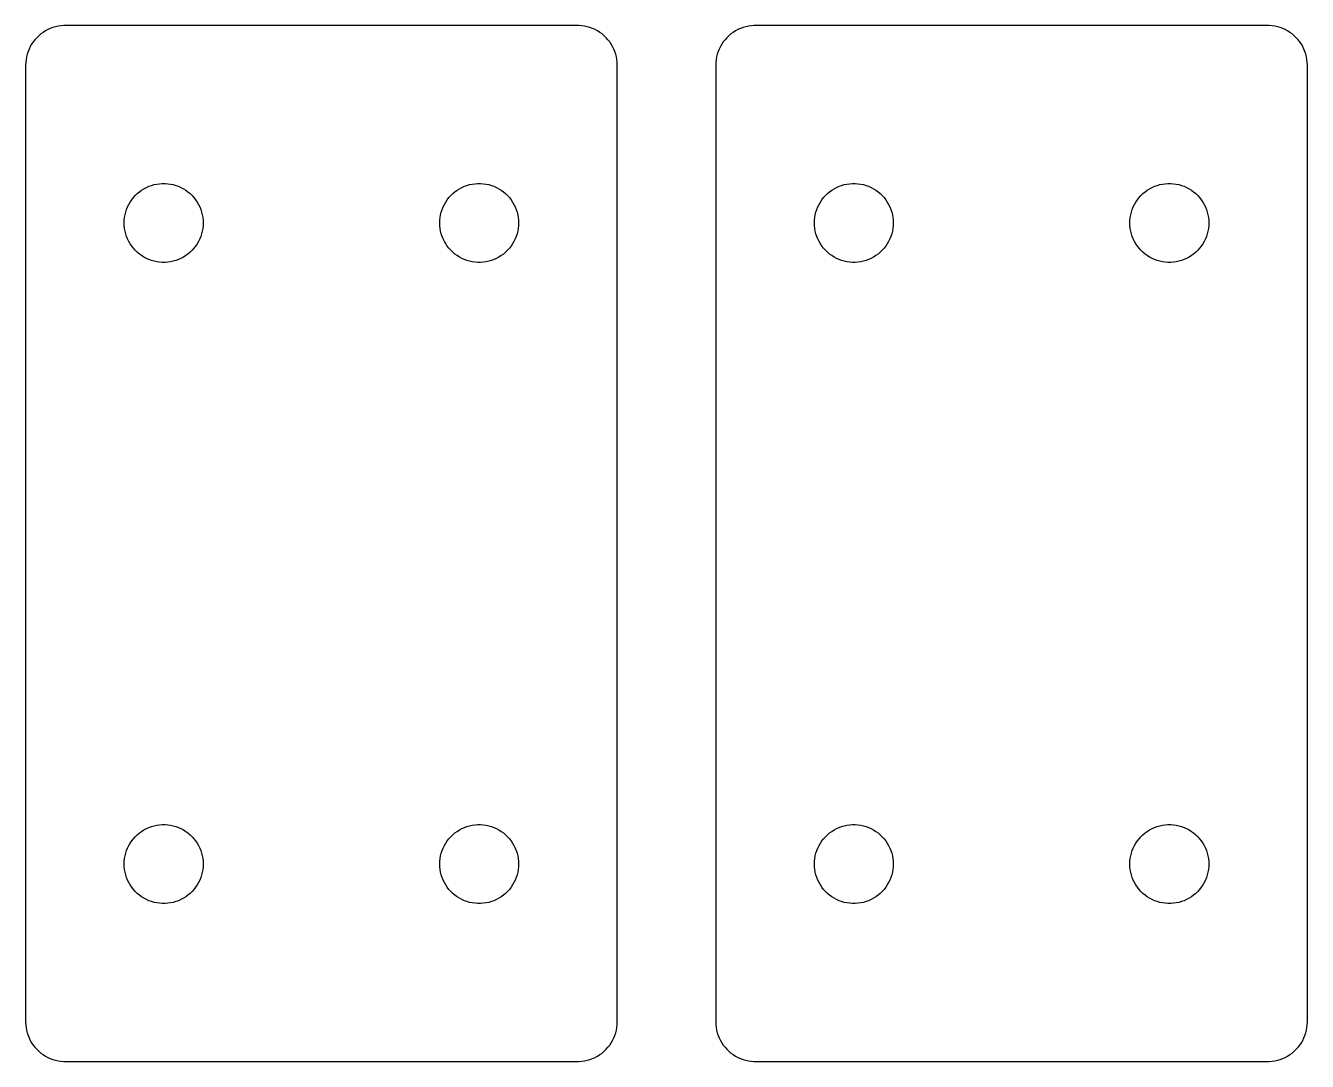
# Model space of a CAD drawing. Header units: metres. Extents: x 5 to 310, y 5 to 324.
# Drawn here: x 5 to 70, y 5 to 57.5 of the extents above; entities that cross this region are included whole.
import ezdxf

# ---------------------------------------------------------------- set-up
doc = ezdxf.new("R2010")
doc.units = ezdxf.units.M

msp = doc.modelspace()

# ---------------------------------------------------------------- linework, layer by layer
for p, q in [((6, 57.232), (5.8816, 57.1581)), ((6.1232, 57.2976), (6, 57.232)), ((6.2508, 57.3544), (6.1232, 57.2976)), ((6.382, 57.4021), (6.2508, 57.3544)), ((6.5161, 57.4406), (6.382, 57.4021)), ((6.6527, 57.4696), (6.5161, 57.4406)), ((6.7909, 57.489), (6.6527, 57.4696)), ((6.9302, 57.4988), (6.7909, 57.489)), ((33.0698, 57.4988), (6.9302, 57.4988)), ((33.209, 57.489), (33.0698, 57.4988)), ((33.3473, 57.4696), (33.209, 57.489)), ((33.4838, 57.4406), (33.3473, 57.4696)), ((33.618, 57.4021), (33.4838, 57.4406)), ((33.7492, 57.3544), (33.618, 57.4021)), ((33.8767, 57.2976), (33.7492, 57.3544)), ((34, 57.232), (33.8767, 57.2976)), ((34.1184, 57.1581), (34, 57.232)), ((41, 57.232), (40.8816, 57.1581)), ((41.1232, 57.2976), (41, 57.232)), ((41.2508, 57.3544), (41.1232, 57.2976)), ((41.382, 57.4021), (41.2508, 57.3544)), ((41.5161, 57.4406), (41.382, 57.4021)), ((41.6527, 57.4696), (41.5161, 57.4406)), ((41.7909, 57.489), (41.6527, 57.4696)), ((41.9302, 57.4988), (41.7909, 57.489)), ((68.0698, 57.4988), (41.9302, 57.4988)), ((68.209, 57.489), (68.0698, 57.4988)), ((68.3473, 57.4696), (68.209, 57.489)), ((68.4838, 57.4406), (68.3473, 57.4696)), ((68.618, 57.4021), (68.4838, 57.4406)), ((68.7492, 57.3544), (68.618, 57.4021)), ((68.8767, 57.2976), (68.7492, 57.3544)), ((69, 57.232), (68.8767, 57.2976)), ((69.1184, 57.1581), (69, 57.232)), ((5.3039, 56.5598), (5.2341, 56.4389)), ((5.382, 56.6756), (5.3039, 56.5598)), ((5.4679, 56.7856), (5.382, 56.6756)), ((5.5613, 56.8893), (5.4679, 56.7856)), ((5.6617, 56.9863), (5.5613, 56.8893)), ((5.7687, 57.076), (5.6617, 56.9863)), ((5.8816, 57.1581), (5.7687, 57.076)), ((34.2313, 57.076), (34.1184, 57.1581)), ((34.3383, 56.9863), (34.2313, 57.076)), ((34.4387, 56.8893), (34.3383, 56.9863)), ((34.5321, 56.7856), (34.4387, 56.8893)), ((34.618, 56.6756), (34.5321, 56.7856)), ((34.6961, 56.5598), (34.618, 56.6756)), ((34.7659, 56.4389), (34.6961, 56.5598)), ((40.3039, 56.5598), (40.2341, 56.4389)), ((40.382, 56.6756), (40.3039, 56.5598)), ((40.4679, 56.7856), (40.382, 56.6756)), ((40.5613, 56.8893), (40.4679, 56.7856)), ((40.6617, 56.9863), (40.5613, 56.8893)), ((40.7687, 57.076), (40.6617, 56.9863)), ((40.8816, 57.1581), (40.7687, 57.076)), ((69.2313, 57.076), (69.1184, 57.1581)), ((69.3383, 56.9863), (69.2313, 57.076)), ((69.4387, 56.8893), (69.3383, 56.9863)), ((69.5321, 56.7856), (69.4387, 56.8893)), ((69.618, 56.6756), (69.5321, 56.7856)), ((69.6961, 56.5598), (69.618, 56.6756)), ((69.7659, 56.4389), (69.6961, 56.5598)), ((5.0437, 55.9158), (5.0194, 55.7783)), ((5.0775, 56.0513), (5.0437, 55.9158)), ((5.1206, 56.184), (5.0775, 56.0513)), ((5.1729, 56.3135), (5.1206, 56.184)), ((5.2341, 56.4389), (5.1729, 56.3135)), ((34.8271, 56.3135), (34.7659, 56.4389)), ((34.8794, 56.184), (34.8271, 56.3135)), ((34.9225, 56.0513), (34.8794, 56.184)), ((34.9563, 55.9158), (34.9225, 56.0513)), ((34.9805, 55.7783), (34.9563, 55.9158)), ((40.0437, 55.9158), (40.0195, 55.7783)), ((40.0775, 56.0513), (40.0437, 55.9158)), ((40.1206, 56.184), (40.0775, 56.0513)), ((40.1729, 56.3135), (40.1206, 56.184)), ((40.2341, 56.4389), (40.1729, 56.3135)), ((69.8271, 56.3135), (69.7659, 56.4389)), ((69.8794, 56.184), (69.8271, 56.3135)), ((69.9225, 56.0513), (69.8794, 56.184)), ((69.9563, 55.9158), (69.9225, 56.0513)), ((69.9805, 55.7783), (69.9563, 55.9158)), ((5.0049, 55.6395), (5, 55.5)), ((5, 55.5), (5, 7)), ((5.0194, 55.7783), (5.0049, 55.6395)), ((34.9951, 55.6395), (34.9805, 55.7783)), ((35, 55.5), (34.9951, 55.6395)), ((35, 7), (35, 55.5)), ((40.0049, 55.6395), (40, 55.5)), ((40, 55.5), (40, 7)), ((40.0195, 55.7783), (40.0049, 55.6395)), ((69.9951, 55.6395), (69.9805, 55.7783)), ((70, 55.5), (69.9951, 55.6395)), ((70, 7), (70, 55.5)), ((11.2508, 49.3544), (11.382, 49.4021)), ((11.382, 49.4021), (11.5161, 49.4406)), ((11.5161, 49.4406), (11.6527, 49.4696)), ((11.6527, 49.4696), (11.7909, 49.489)), ((11.7909, 49.489), (11.9302, 49.4988)), ((11.9302, 49.4988), (12.0698, 49.4988)), ((12.0698, 49.4988), (12.209, 49.489)), ((12.209, 49.489), (12.3473, 49.4696)), ((12.3473, 49.4696), (12.4838, 49.4406)), ((12.4838, 49.4406), (12.618, 49.4021)), ((12.618, 49.4021), (12.7492, 49.3544)), ((27.2508, 49.3544), (27.382, 49.4021)), ((27.382, 49.4021), (27.5161, 49.4406)), ((27.5161, 49.4406), (27.6527, 49.4696)), ((27.6527, 49.4696), (27.7909, 49.489)), ((27.7909, 49.489), (27.9302, 49.4988)), ((27.9302, 49.4988), (28.0698, 49.4988)), ((28.0698, 49.4988), (28.209, 49.489)), ((28.209, 49.489), (28.3473, 49.4696)), ((28.3473, 49.4696), (28.4838, 49.4406)), ((28.4838, 49.4406), (28.618, 49.4021)), ((28.618, 49.4021), (28.7492, 49.3544)), ((46.2508, 49.3544), (46.382, 49.4021)), ((46.382, 49.4021), (46.5161, 49.4406)), ((46.5161, 49.4406), (46.6527, 49.4696)), ((46.6527, 49.4696), (46.7909, 49.489)), ((46.7909, 49.489), (46.9302, 49.4988)), ((46.9302, 49.4988), (47.0698, 49.4988)), ((47.0698, 49.4988), (47.209, 49.489)), ((47.209, 49.489), (47.3473, 49.4696)), ((47.3473, 49.4696), (47.4838, 49.4406)), ((47.4838, 49.4406), (47.618, 49.4021)), ((47.618, 49.4021), (47.7492, 49.3544)), ((62.2508, 49.3544), (62.382, 49.4021)), ((62.382, 49.4021), (62.5161, 49.4406)), ((62.5161, 49.4406), (62.6527, 49.4696)), ((62.6527, 49.4696), (62.7909, 49.489)), ((62.7909, 49.489), (62.9302, 49.4988)), ((62.9302, 49.4988), (63.0698, 49.4988)), ((63.0698, 49.4988), (63.209, 49.489)), ((63.209, 49.489), (63.3473, 49.4696)), ((63.3473, 49.4696), (63.4838, 49.4406)), ((63.4838, 49.4406), (63.618, 49.4021)), ((63.618, 49.4021), (63.7492, 49.3544)), ((10.382, 48.6756), (10.4679, 48.7856)), ((10.4679, 48.7856), (10.5613, 48.8893)), ((10.5613, 48.8893), (10.6617, 48.9863)), ((10.6617, 48.9863), (10.7687, 49.076)), ((10.7687, 49.076), (10.8816, 49.1581)), ((10.8816, 49.1581), (11, 49.232)), ((11, 49.232), (11.1232, 49.2976)), ((11.1232, 49.2976), (11.2508, 49.3544)), ((12.7492, 49.3544), (12.8767, 49.2976)), ((12.8767, 49.2976), (13, 49.232)), ((13, 49.232), (13.1184, 49.1581)), ((13.1184, 49.1581), (13.2313, 49.076)), ((13.2313, 49.076), (13.3383, 48.9863)), ((13.3383, 48.9863), (13.4387, 48.8893)), ((13.4387, 48.8893), (13.5321, 48.7856)), ((13.5321, 48.7856), (13.618, 48.6756)), ((26.382, 48.6756), (26.4679, 48.7856)), ((26.4679, 48.7856), (26.5613, 48.8893)), ((26.5613, 48.8893), (26.6617, 48.9863)), ((26.6617, 48.9863), (26.7687, 49.076)), ((26.7687, 49.076), (26.8816, 49.1581)), ((26.8816, 49.1581), (27, 49.232)), ((27, 49.232), (27.1232, 49.2976)), ((27.1232, 49.2976), (27.2508, 49.3544)), ((28.7492, 49.3544), (28.8767, 49.2976)), ((28.8767, 49.2976), (29, 49.232)), ((29, 49.232), (29.1184, 49.1581)), ((29.1184, 49.1581), (29.2313, 49.076)), ((29.2313, 49.076), (29.3383, 48.9863)), ((29.3383, 48.9863), (29.4387, 48.8893)), ((29.4387, 48.8893), (29.5321, 48.7856)), ((29.5321, 48.7856), (29.618, 48.6756)), ((45.382, 48.6756), (45.4679, 48.7856)), ((45.4679, 48.7856), (45.5613, 48.8893)), ((45.5613, 48.8893), (45.6617, 48.9863)), ((45.6617, 48.9863), (45.7687, 49.076)), ((45.7687, 49.076), (45.8816, 49.1581)), ((45.8816, 49.1581), (46, 49.232)), ((46, 49.232), (46.1232, 49.2976)), ((46.1232, 49.2976), (46.2508, 49.3544)), ((47.7492, 49.3544), (47.8767, 49.2976)), ((47.8767, 49.2976), (48, 49.232)), ((48, 49.232), (48.1184, 49.1581)), ((48.1184, 49.1581), (48.2313, 49.076)), ((48.2313, 49.076), (48.3383, 48.9863)), ((48.3383, 48.9863), (48.4387, 48.8893)), ((48.4387, 48.8893), (48.5321, 48.7856)), ((48.5321, 48.7856), (48.618, 48.6756)), ((61.382, 48.6756), (61.4679, 48.7856)), ((61.4679, 48.7856), (61.5613, 48.8893)), ((61.5613, 48.8893), (61.6617, 48.9863)), ((61.6617, 48.9863), (61.7687, 49.076)), ((61.7687, 49.076), (61.8816, 49.1581)), ((61.8816, 49.1581), (62, 49.232)), ((62, 49.232), (62.1232, 49.2976)), ((62.1232, 49.2976), (62.2508, 49.3544)), ((63.7492, 49.3544), (63.8767, 49.2976)), ((63.8767, 49.2976), (64, 49.232)), ((64, 49.232), (64.1184, 49.1581)), ((64.1184, 49.1581), (64.2313, 49.076)), ((64.2313, 49.076), (64.3383, 48.9863)), ((64.3383, 48.9863), (64.4387, 48.8893)), ((64.4387, 48.8893), (64.5321, 48.7856)), ((64.5321, 48.7856), (64.618, 48.6756)), ((10.0775, 48.0513), (10.1206, 48.184)), ((10.1206, 48.184), (10.1729, 48.3135)), ((10.1729, 48.3135), (10.2341, 48.4389)), ((10.2341, 48.4389), (10.3039, 48.5598)), ((10.3039, 48.5598), (10.382, 48.6756)), ((13.618, 48.6756), (13.6961, 48.5598)), ((13.6961, 48.5598), (13.7659, 48.4389)), ((13.7659, 48.4389), (13.8271, 48.3135)), ((13.8271, 48.3135), (13.8794, 48.184)), ((13.8794, 48.184), (13.9225, 48.0513)), ((26.0775, 48.0513), (26.1206, 48.184)), ((26.1206, 48.184), (26.1729, 48.3135)), ((26.1729, 48.3135), (26.2341, 48.4389)), ((26.2341, 48.4389), (26.3039, 48.5598)), ((26.3039, 48.5598), (26.382, 48.6756)), ((29.618, 48.6756), (29.6961, 48.5598)), ((29.6961, 48.5598), (29.7659, 48.4389)), ((29.7659, 48.4389), (29.8271, 48.3135)), ((29.8271, 48.3135), (29.8794, 48.184)), ((29.8794, 48.184), (29.9225, 48.0513)), ((45.0775, 48.0513), (45.1206, 48.184)), ((45.1206, 48.184), (45.1729, 48.3135)), ((45.1729, 48.3135), (45.2341, 48.4389)), ((45.2341, 48.4389), (45.3039, 48.5598)), ((45.3039, 48.5598), (45.382, 48.6756)), ((48.618, 48.6756), (48.6961, 48.5598)), ((48.6961, 48.5598), (48.7659, 48.4389)), ((48.7659, 48.4389), (48.8271, 48.3135)), ((48.8271, 48.3135), (48.8794, 48.184)), ((48.8794, 48.184), (48.9225, 48.0513)), ((61.0775, 48.0513), (61.1206, 48.184)), ((61.1206, 48.184), (61.1729, 48.3135)), ((61.1729, 48.3135), (61.2341, 48.4389)), ((61.2341, 48.4389), (61.3039, 48.5598)), ((61.3039, 48.5598), (61.382, 48.6756)), ((64.618, 48.6756), (64.6961, 48.5598)), ((64.6961, 48.5598), (64.7659, 48.4389)), ((64.7659, 48.4389), (64.8271, 48.3135)), ((64.8271, 48.3135), (64.8794, 48.184)), ((64.8794, 48.184), (64.9225, 48.0513)), ((10, 47.5), (10.0049, 47.6395)), ((10.0049, 47.3605), (10, 47.5)), ((10.0049, 47.6395), (10.0195, 47.7783)), ((10.0195, 47.7783), (10.0437, 47.9158)), ((10.0437, 47.9158), (10.0775, 48.0513)), ((13.9225, 48.0513), (13.9563, 47.9158)), ((13.9563, 47.9158), (13.9805, 47.7783)), ((13.9805, 47.7783), (13.9951, 47.6395)), ((13.9951, 47.6395), (14, 47.5)), ((14, 47.5), (13.9951, 47.3605)), ((26, 47.5), (26.0049, 47.6395)), ((26.0049, 47.3605), (26, 47.5)), ((26.0049, 47.6395), (26.0195, 47.7783)), ((26.0195, 47.7783), (26.0437, 47.9158)), ((26.0437, 47.9158), (26.0775, 48.0513)), ((29.9225, 48.0513), (29.9563, 47.9158)), ((29.9563, 47.9158), (29.9805, 47.7783)), ((29.9805, 47.7783), (29.9951, 47.6395)), ((29.9951, 47.6395), (30, 47.5)), ((30, 47.5), (29.9951, 47.3605)), ((45, 47.5), (45.0049, 47.6395)), ((45.0049, 47.3605), (45, 47.5)), ((45.0049, 47.6395), (45.0195, 47.7783)), ((45.0195, 47.7783), (45.0437, 47.9158)), ((45.0437, 47.9158), (45.0775, 48.0513)), ((48.9225, 48.0513), (48.9563, 47.9158)), ((48.9563, 47.9158), (48.9805, 47.7783)), ((48.9805, 47.7783), (48.9951, 47.6395)), ((48.9951, 47.6395), (49, 47.5)), ((49, 47.5), (48.9951, 47.3605)), ((61, 47.5), (61.0049, 47.6395)), ((61.0049, 47.3605), (61, 47.5)), ((61.0049, 47.6395), (61.0195, 47.7783)), ((61.0195, 47.7783), (61.0437, 47.9158)), ((61.0437, 47.9158), (61.0775, 48.0513)), ((64.9225, 48.0513), (64.9563, 47.9158)), ((64.9563, 47.9158), (64.9805, 47.7783)), ((64.9805, 47.7783), (64.9951, 47.6395)), ((64.9951, 47.6395), (65, 47.5)), ((65, 47.5), (64.9951, 47.3605)), ((10.0195, 47.2216), (10.0049, 47.3605)), ((10.0437, 47.0842), (10.0195, 47.2216)), ((10.0775, 46.9487), (10.0437, 47.0842)), ((10.1206, 46.8159), (10.0775, 46.9487)), ((10.1729, 46.6865), (10.1206, 46.8159)), ((13.8794, 46.8159), (13.8271, 46.6865)), ((13.9225, 46.9487), (13.8794, 46.8159)), ((13.9563, 47.0842), (13.9225, 46.9487)), ((13.9805, 47.2216), (13.9563, 47.0842)), ((13.9951, 47.3605), (13.9805, 47.2216)), ((26.0195, 47.2216), (26.0049, 47.3605)), ((26.0437, 47.0842), (26.0195, 47.2216)), ((26.0775, 46.9487), (26.0437, 47.0842)), ((26.1206, 46.8159), (26.0775, 46.9487)), ((26.1729, 46.6865), (26.1206, 46.8159)), ((29.8794, 46.8159), (29.8271, 46.6865)), ((29.9225, 46.9487), (29.8794, 46.8159)), ((29.9563, 47.0842), (29.9225, 46.9487)), ((29.9805, 47.2216), (29.9563, 47.0842)), ((29.9951, 47.3605), (29.9805, 47.2216)), ((45.0195, 47.2216), (45.0049, 47.3605)), ((45.0437, 47.0842), (45.0195, 47.2216)), ((45.0775, 46.9487), (45.0437, 47.0842)), ((45.1206, 46.8159), (45.0775, 46.9487)), ((45.1729, 46.6865), (45.1206, 46.8159)), ((48.8794, 46.8159), (48.8271, 46.6865)), ((48.9225, 46.9487), (48.8794, 46.8159)), ((48.9563, 47.0842), (48.9225, 46.9487)), ((48.9805, 47.2216), (48.9563, 47.0842)), ((48.9951, 47.3605), (48.9805, 47.2216)), ((61.0195, 47.2216), (61.0049, 47.3605)), ((61.0437, 47.0842), (61.0195, 47.2216)), ((61.0775, 46.9487), (61.0437, 47.0842)), ((61.1206, 46.8159), (61.0775, 46.9487)), ((61.1729, 46.6865), (61.1206, 46.8159)), ((64.8794, 46.8159), (64.8271, 46.6865)), ((64.9225, 46.9487), (64.8794, 46.8159)), ((64.9563, 47.0842), (64.9225, 46.9487)), ((64.9805, 47.2216), (64.9563, 47.0842)), ((64.9951, 47.3605), (64.9805, 47.2216)), ((10.2341, 46.5611), (10.1729, 46.6865)), ((10.3039, 46.4402), (10.2341, 46.5611)), ((10.382, 46.3244), (10.3039, 46.4402)), ((10.4679, 46.2144), (10.382, 46.3244)), ((10.5613, 46.1107), (10.4679, 46.2144)), ((13.5321, 46.2144), (13.4387, 46.1107)), ((13.618, 46.3244), (13.5321, 46.2144)), ((13.6961, 46.4402), (13.618, 46.3244)), ((13.7659, 46.5611), (13.6961, 46.4402)), ((13.8271, 46.6865), (13.7659, 46.5611)), ((26.2341, 46.5611), (26.1729, 46.6865)), ((26.3039, 46.4402), (26.2341, 46.5611)), ((26.382, 46.3244), (26.3039, 46.4402)), ((26.4679, 46.2144), (26.382, 46.3244)), ((26.5613, 46.1107), (26.4679, 46.2144)), ((29.5321, 46.2144), (29.4387, 46.1107)), ((29.618, 46.3244), (29.5321, 46.2144)), ((29.6961, 46.4402), (29.618, 46.3244)), ((29.7659, 46.5611), (29.6961, 46.4402)), ((29.8271, 46.6865), (29.7659, 46.5611)), ((45.2341, 46.5611), (45.1729, 46.6865)), ((45.3039, 46.4402), (45.2341, 46.5611)), ((45.382, 46.3244), (45.3039, 46.4402)), ((45.4679, 46.2144), (45.382, 46.3244)), ((45.5613, 46.1107), (45.4679, 46.2144)), ((48.5321, 46.2144), (48.4387, 46.1107)), ((48.618, 46.3244), (48.5321, 46.2144)), ((48.6961, 46.4402), (48.618, 46.3244)), ((48.7659, 46.5611), (48.6961, 46.4402)), ((48.8271, 46.6865), (48.7659, 46.5611)), ((61.2341, 46.5611), (61.1729, 46.6865)), ((61.3039, 46.4402), (61.2341, 46.5611)), ((61.382, 46.3244), (61.3039, 46.4402)), ((61.4679, 46.2144), (61.382, 46.3244)), ((61.5613, 46.1107), (61.4679, 46.2144)), ((64.5321, 46.2144), (64.4387, 46.1107)), ((64.618, 46.3244), (64.5321, 46.2144)), ((64.6961, 46.4402), (64.618, 46.3244)), ((64.7659, 46.5611), (64.6961, 46.4402)), ((64.8271, 46.6865), (64.7659, 46.5611)), ((10.6617, 46.0137), (10.5613, 46.1107)), ((10.7687, 45.924), (10.6617, 46.0137)), ((10.8816, 45.8419), (10.7687, 45.924)), ((11, 45.7679), (10.8816, 45.8419)), ((11.1232, 45.7024), (11, 45.7679)), ((11.2508, 45.6456), (11.1232, 45.7024)), ((11.382, 45.5979), (11.2508, 45.6456)), ((11.5161, 45.5594), (11.382, 45.5979)), ((11.6527, 45.5304), (11.5161, 45.5594)), ((11.7909, 45.511), (11.6527, 45.5304)), ((11.9302, 45.5012), (11.7909, 45.511)), ((12.0698, 45.5012), (11.9302, 45.5012)), ((12.209, 45.511), (12.0698, 45.5012)), ((12.3473, 45.5304), (12.209, 45.511)), ((12.4838, 45.5594), (12.3473, 45.5304)), ((12.618, 45.5979), (12.4838, 45.5594)), ((12.7492, 45.6456), (12.618, 45.5979)), ((12.8767, 45.7024), (12.7492, 45.6456)), ((13, 45.7679), (12.8767, 45.7024)), ((13.1184, 45.8419), (13, 45.7679)), ((13.2313, 45.924), (13.1184, 45.8419)), ((13.3383, 46.0137), (13.2313, 45.924)), ((13.4387, 46.1107), (13.3383, 46.0137)), ((26.6617, 46.0137), (26.5613, 46.1107)), ((26.7687, 45.924), (26.6617, 46.0137)), ((26.8816, 45.8419), (26.7687, 45.924)), ((27, 45.7679), (26.8816, 45.8419)), ((27.1232, 45.7024), (27, 45.7679)), ((27.2508, 45.6456), (27.1232, 45.7024)), ((27.382, 45.5979), (27.2508, 45.6456)), ((27.5161, 45.5594), (27.382, 45.5979)), ((27.6527, 45.5304), (27.5161, 45.5594)), ((27.7909, 45.511), (27.6527, 45.5304)), ((27.9302, 45.5012), (27.7909, 45.511)), ((28.0698, 45.5012), (27.9302, 45.5012)), ((28.209, 45.511), (28.0698, 45.5012)), ((28.3473, 45.5304), (28.209, 45.511)), ((28.4838, 45.5594), (28.3473, 45.5304)), ((28.618, 45.5979), (28.4838, 45.5594)), ((28.7492, 45.6456), (28.618, 45.5979)), ((28.8767, 45.7024), (28.7492, 45.6456)), ((29, 45.7679), (28.8767, 45.7024)), ((29.1184, 45.8419), (29, 45.7679)), ((29.2313, 45.924), (29.1184, 45.8419)), ((29.3383, 46.0137), (29.2313, 45.924)), ((29.4387, 46.1107), (29.3383, 46.0137)), ((45.6617, 46.0137), (45.5613, 46.1107)), ((45.7687, 45.924), (45.6617, 46.0137)), ((45.8816, 45.8419), (45.7687, 45.924)), ((46, 45.7679), (45.8816, 45.8419)), ((46.1232, 45.7024), (46, 45.7679)), ((46.2508, 45.6456), (46.1232, 45.7024)), ((46.382, 45.5979), (46.2508, 45.6456)), ((46.5161, 45.5594), (46.382, 45.5979)), ((46.6527, 45.5304), (46.5161, 45.5594)), ((46.7909, 45.511), (46.6527, 45.5304)), ((46.9302, 45.5012), (46.7909, 45.511)), ((47.0698, 45.5012), (46.9302, 45.5012)), ((47.209, 45.511), (47.0698, 45.5012)), ((47.3473, 45.5304), (47.209, 45.511)), ((47.4838, 45.5594), (47.3473, 45.5304)), ((47.618, 45.5979), (47.4838, 45.5594)), ((47.7492, 45.6456), (47.618, 45.5979)), ((47.8767, 45.7024), (47.7492, 45.6456)), ((48, 45.7679), (47.8767, 45.7024)), ((48.1184, 45.8419), (48, 45.7679)), ((48.2313, 45.924), (48.1184, 45.8419)), ((48.3383, 46.0137), (48.2313, 45.924)), ((48.4387, 46.1107), (48.3383, 46.0137)), ((61.6617, 46.0137), (61.5613, 46.1107)), ((61.7687, 45.924), (61.6617, 46.0137)), ((61.8816, 45.8419), (61.7687, 45.924)), ((62, 45.7679), (61.8816, 45.8419)), ((62.1232, 45.7024), (62, 45.7679)), ((62.2508, 45.6456), (62.1232, 45.7024)), ((62.382, 45.5979), (62.2508, 45.6456)), ((62.5161, 45.5594), (62.382, 45.5979)), ((62.6527, 45.5304), (62.5161, 45.5594)), ((62.7909, 45.511), (62.6527, 45.5304)), ((62.9302, 45.5012), (62.7909, 45.511)), ((63.0698, 45.5012), (62.9302, 45.5012)), ((63.209, 45.511), (63.0698, 45.5012)), ((63.3473, 45.5304), (63.209, 45.511)), ((63.4838, 45.5594), (63.3473, 45.5304)), ((63.618, 45.5979), (63.4838, 45.5594)), ((63.7492, 45.6456), (63.618, 45.5979)), ((63.8767, 45.7024), (63.7492, 45.6456)), ((64, 45.7679), (63.8767, 45.7024)), ((64.1184, 45.8419), (64, 45.7679)), ((64.2313, 45.924), (64.1184, 45.8419)), ((64.3383, 46.0137), (64.2313, 45.924)), ((64.4387, 46.1107), (64.3383, 46.0137)), ((11.2508, 16.8544), (11.382, 16.9021)), ((11.382, 16.9021), (11.5161, 16.9406)), ((11.5161, 16.9406), (11.6527, 16.9696)), ((11.6527, 16.9696), (11.7909, 16.989)), ((11.7909, 16.989), (11.9302, 16.9988)), ((11.9302, 16.9988), (12.0698, 16.9988)), ((12.0698, 16.9988), (12.209, 16.989)), ((12.209, 16.989), (12.3473, 16.9696)), ((12.3473, 16.9696), (12.4838, 16.9406)), ((12.4838, 16.9406), (12.618, 16.9021)), ((12.618, 16.9021), (12.7492, 16.8544)), ((27.2508, 16.8544), (27.382, 16.9021)), ((27.382, 16.9021), (27.5161, 16.9406)), ((27.5161, 16.9406), (27.6527, 16.9696)), ((27.6527, 16.9696), (27.7909, 16.989)), ((27.7909, 16.989), (27.9302, 16.9988)), ((27.9302, 16.9988), (28.0698, 16.9988)), ((28.0698, 16.9988), (28.209, 16.989)), ((28.209, 16.989), (28.3473, 16.9696)), ((28.3473, 16.9696), (28.4838, 16.9406)), ((28.4838, 16.9406), (28.618, 16.9021)), ((28.618, 16.9021), (28.7492, 16.8544)), ((46.2508, 16.8544), (46.382, 16.9021)), ((46.382, 16.9021), (46.5161, 16.9406)), ((46.5161, 16.9406), (46.6527, 16.9696)), ((46.6527, 16.9696), (46.7909, 16.989)), ((46.7909, 16.989), (46.9302, 16.9988)), ((46.9302, 16.9988), (47.0698, 16.9988)), ((47.0698, 16.9988), (47.209, 16.989)), ((47.209, 16.989), (47.3473, 16.9696)), ((47.3473, 16.9696), (47.4838, 16.9406)), ((47.4838, 16.9406), (47.618, 16.9021)), ((47.618, 16.9021), (47.7492, 16.8544)), ((62.2508, 16.8544), (62.382, 16.9021)), ((62.382, 16.9021), (62.5161, 16.9406)), ((62.5161, 16.9406), (62.6527, 16.9696)), ((62.6527, 16.9696), (62.7909, 16.989)), ((62.7909, 16.989), (62.9302, 16.9988)), ((62.9302, 16.9988), (63.0698, 16.9988)), ((63.0698, 16.9988), (63.209, 16.989)), ((63.209, 16.989), (63.3473, 16.9696)), ((63.3473, 16.9696), (63.4838, 16.9406)), ((63.4838, 16.9406), (63.618, 16.9021)), ((63.618, 16.9021), (63.7492, 16.8544)), ((10.382, 16.1756), (10.4679, 16.2856)), ((10.4679, 16.2856), (10.5613, 16.3893)), ((10.5613, 16.3893), (10.6617, 16.4863)), ((10.6617, 16.4863), (10.7687, 16.576)), ((10.7687, 16.576), (10.8816, 16.6581)), ((10.8816, 16.6581), (11, 16.732)), ((11, 16.732), (11.1232, 16.7976)), ((11.1232, 16.7976), (11.2508, 16.8544)), ((12.7492, 16.8544), (12.8767, 16.7976)), ((12.8767, 16.7976), (13, 16.732)), ((13, 16.732), (13.1184, 16.6581)), ((13.1184, 16.6581), (13.2313, 16.576)), ((13.2313, 16.576), (13.3383, 16.4863)), ((13.3383, 16.4863), (13.4387, 16.3893)), ((13.4387, 16.3893), (13.5321, 16.2856)), ((13.5321, 16.2856), (13.618, 16.1756)), ((26.382, 16.1756), (26.4679, 16.2856)), ((26.4679, 16.2856), (26.5613, 16.3893)), ((26.5613, 16.3893), (26.6617, 16.4863)), ((26.6617, 16.4863), (26.7687, 16.576)), ((26.7687, 16.576), (26.8816, 16.6581)), ((26.8816, 16.6581), (27, 16.732)), ((27, 16.732), (27.1232, 16.7976)), ((27.1232, 16.7976), (27.2508, 16.8544)), ((28.7492, 16.8544), (28.8767, 16.7976)), ((28.8767, 16.7976), (29, 16.732)), ((29, 16.732), (29.1184, 16.6581)), ((29.1184, 16.6581), (29.2313, 16.576)), ((29.2313, 16.576), (29.3383, 16.4863)), ((29.3383, 16.4863), (29.4387, 16.3893)), ((29.4387, 16.3893), (29.5321, 16.2856)), ((29.5321, 16.2856), (29.618, 16.1756)), ((45.382, 16.1756), (45.4679, 16.2856)), ((45.4679, 16.2856), (45.5613, 16.3893)), ((45.5613, 16.3893), (45.6617, 16.4863)), ((45.6617, 16.4863), (45.7687, 16.576)), ((45.7687, 16.576), (45.8816, 16.6581)), ((45.8816, 16.6581), (46, 16.732)), ((46, 16.732), (46.1232, 16.7976)), ((46.1232, 16.7976), (46.2508, 16.8544)), ((47.7492, 16.8544), (47.8767, 16.7976)), ((47.8767, 16.7976), (48, 16.732)), ((48, 16.732), (48.1184, 16.6581)), ((48.1184, 16.6581), (48.2313, 16.576)), ((48.2313, 16.576), (48.3383, 16.4863)), ((48.3383, 16.4863), (48.4387, 16.3893)), ((48.4387, 16.3893), (48.5321, 16.2856)), ((48.5321, 16.2856), (48.618, 16.1756)), ((61.382, 16.1756), (61.4679, 16.2856)), ((61.4679, 16.2856), (61.5613, 16.3893)), ((61.5613, 16.3893), (61.6617, 16.4863)), ((61.6617, 16.4863), (61.7687, 16.576)), ((61.7687, 16.576), (61.8816, 16.6581)), ((61.8816, 16.6581), (62, 16.732)), ((62, 16.732), (62.1232, 16.7976)), ((62.1232, 16.7976), (62.2508, 16.8544)), ((63.7492, 16.8544), (63.8767, 16.7976)), ((63.8767, 16.7976), (64, 16.732)), ((64, 16.732), (64.1184, 16.6581)), ((64.1184, 16.6581), (64.2313, 16.576)), ((64.2313, 16.576), (64.3383, 16.4863)), ((64.3383, 16.4863), (64.4387, 16.3893)), ((64.4387, 16.3893), (64.5321, 16.2856)), ((64.5321, 16.2856), (64.618, 16.1756)), ((10.0775, 15.5513), (10.1206, 15.684)), ((10.1206, 15.684), (10.1729, 15.8135)), ((10.1729, 15.8135), (10.2341, 15.9389)), ((10.2341, 15.9389), (10.3039, 16.0598)), ((10.3039, 16.0598), (10.382, 16.1756)), ((13.618, 16.1756), (13.6961, 16.0598)), ((13.6961, 16.0598), (13.7659, 15.9389)), ((13.7659, 15.9389), (13.8271, 15.8135)), ((13.8271, 15.8135), (13.8794, 15.684)), ((13.8794, 15.684), (13.9225, 15.5513)), ((26.0775, 15.5513), (26.1206, 15.684)), ((26.1206, 15.684), (26.1729, 15.8135)), ((26.1729, 15.8135), (26.2341, 15.9389)), ((26.2341, 15.9389), (26.3039, 16.0598)), ((26.3039, 16.0598), (26.382, 16.1756)), ((29.618, 16.1756), (29.6961, 16.0598)), ((29.6961, 16.0598), (29.7659, 15.9389)), ((29.7659, 15.9389), (29.8271, 15.8135)), ((29.8271, 15.8135), (29.8794, 15.684)), ((29.8794, 15.684), (29.9225, 15.5513)), ((45.0775, 15.5513), (45.1206, 15.684)), ((45.1206, 15.684), (45.1729, 15.8135)), ((45.1729, 15.8135), (45.2341, 15.9389)), ((45.2341, 15.9389), (45.3039, 16.0598)), ((45.3039, 16.0598), (45.382, 16.1756)), ((48.618, 16.1756), (48.6961, 16.0598)), ((48.6961, 16.0598), (48.7659, 15.9389)), ((48.7659, 15.9389), (48.8271, 15.8135)), ((48.8271, 15.8135), (48.8794, 15.684)), ((48.8794, 15.684), (48.9225, 15.5513)), ((61.0775, 15.5513), (61.1206, 15.684)), ((61.1206, 15.684), (61.1729, 15.8135)), ((61.1729, 15.8135), (61.2341, 15.9389)), ((61.2341, 15.9389), (61.3039, 16.0598)), ((61.3039, 16.0598), (61.382, 16.1756)), ((64.618, 16.1756), (64.6961, 16.0598)), ((64.6961, 16.0598), (64.7659, 15.9389)), ((64.7659, 15.9389), (64.8271, 15.8135)), ((64.8271, 15.8135), (64.8794, 15.684)), ((64.8794, 15.684), (64.9225, 15.5513)), ((10, 15), (10.0049, 15.1395)), ((10.0049, 14.8605), (10, 15)), ((10.0049, 15.1395), (10.0195, 15.2783)), ((10.0195, 15.2783), (10.0437, 15.4158)), ((10.0437, 15.4158), (10.0775, 15.5513)), ((13.9225, 15.5513), (13.9563, 15.4158)), ((13.9563, 15.4158), (13.9805, 15.2783)), ((13.9805, 15.2783), (13.9951, 15.1395)), ((13.9951, 15.1395), (14, 15)), ((14, 15), (13.9951, 14.8605)), ((26, 15), (26.0049, 15.1395)), ((26.0049, 14.8605), (26, 15)), ((26.0049, 15.1395), (26.0195, 15.2783)), ((26.0195, 15.2783), (26.0437, 15.4158)), ((26.0437, 15.4158), (26.0775, 15.5513)), ((29.9225, 15.5513), (29.9563, 15.4158)), ((29.9563, 15.4158), (29.9805, 15.2783)), ((29.9805, 15.2783), (29.9951, 15.1395)), ((29.9951, 15.1395), (30, 15)), ((30, 15), (29.9951, 14.8605)), ((45, 15), (45.0049, 15.1395)), ((45.0049, 14.8605), (45, 15)), ((45.0049, 15.1395), (45.0195, 15.2783)), ((45.0195, 15.2783), (45.0437, 15.4158)), ((45.0437, 15.4158), (45.0775, 15.5513)), ((48.9225, 15.5513), (48.9563, 15.4158)), ((48.9563, 15.4158), (48.9805, 15.2783)), ((48.9805, 15.2783), (48.9951, 15.1395)), ((48.9951, 15.1395), (49, 15)), ((49, 15), (48.9951, 14.8605)), ((61, 15), (61.0049, 15.1395)), ((61.0049, 14.8605), (61, 15)), ((61.0049, 15.1395), (61.0195, 15.2783)), ((61.0195, 15.2783), (61.0437, 15.4158)), ((61.0437, 15.4158), (61.0775, 15.5513)), ((64.9225, 15.5513), (64.9563, 15.4158)), ((64.9563, 15.4158), (64.9805, 15.2783)), ((64.9805, 15.2783), (64.9951, 15.1395)), ((64.9951, 15.1395), (65, 15)), ((65, 15), (64.9951, 14.8605)), ((10.0195, 14.7216), (10.0049, 14.8605)), ((10.0437, 14.5842), (10.0195, 14.7216)), ((10.0775, 14.4487), (10.0437, 14.5842)), ((10.1206, 14.3159), (10.0775, 14.4487)), ((10.1729, 14.1865), (10.1206, 14.3159)), ((13.8794, 14.3159), (13.8271, 14.1865)), ((13.9225, 14.4487), (13.8794, 14.3159)), ((13.9563, 14.5842), (13.9225, 14.4487)), ((13.9805, 14.7216), (13.9563, 14.5842)), ((13.9951, 14.8605), (13.9805, 14.7216)), ((26.0195, 14.7216), (26.0049, 14.8605)), ((26.0437, 14.5842), (26.0195, 14.7216)), ((26.0775, 14.4487), (26.0437, 14.5842)), ((26.1206, 14.3159), (26.0775, 14.4487)), ((26.1729, 14.1865), (26.1206, 14.3159)), ((29.8794, 14.3159), (29.8271, 14.1865)), ((29.9225, 14.4487), (29.8794, 14.3159)), ((29.9563, 14.5842), (29.9225, 14.4487)), ((29.9805, 14.7216), (29.9563, 14.5842)), ((29.9951, 14.8605), (29.9805, 14.7216)), ((45.0195, 14.7216), (45.0049, 14.8605)), ((45.0437, 14.5842), (45.0195, 14.7216)), ((45.0775, 14.4487), (45.0437, 14.5842)), ((45.1206, 14.3159), (45.0775, 14.4487)), ((45.1729, 14.1865), (45.1206, 14.3159)), ((48.8794, 14.3159), (48.8271, 14.1865)), ((48.9225, 14.4487), (48.8794, 14.3159)), ((48.9563, 14.5842), (48.9225, 14.4487)), ((48.9805, 14.7216), (48.9563, 14.5842)), ((48.9951, 14.8605), (48.9805, 14.7216)), ((61.0195, 14.7216), (61.0049, 14.8605)), ((61.0437, 14.5842), (61.0195, 14.7216)), ((61.0775, 14.4487), (61.0437, 14.5842)), ((61.1206, 14.3159), (61.0775, 14.4487)), ((61.1729, 14.1865), (61.1206, 14.3159)), ((64.8794, 14.3159), (64.8271, 14.1865)), ((64.9225, 14.4487), (64.8794, 14.3159)), ((64.9563, 14.5842), (64.9225, 14.4487)), ((64.9805, 14.7216), (64.9563, 14.5842)), ((64.9951, 14.8605), (64.9805, 14.7216)), ((10.2341, 14.0611), (10.1729, 14.1865)), ((10.3039, 13.9402), (10.2341, 14.0611)), ((10.382, 13.8244), (10.3039, 13.9402)), ((10.4679, 13.7144), (10.382, 13.8244)), ((10.5613, 13.6107), (10.4679, 13.7144)), ((13.5321, 13.7144), (13.4387, 13.6107)), ((13.618, 13.8244), (13.5321, 13.7144)), ((13.6961, 13.9402), (13.618, 13.8244)), ((13.7659, 14.0611), (13.6961, 13.9402)), ((13.8271, 14.1865), (13.7659, 14.0611)), ((26.2341, 14.0611), (26.1729, 14.1865)), ((26.3039, 13.9402), (26.2341, 14.0611)), ((26.382, 13.8244), (26.3039, 13.9402)), ((26.4679, 13.7144), (26.382, 13.8244)), ((26.5613, 13.6107), (26.4679, 13.7144)), ((29.5321, 13.7144), (29.4387, 13.6107)), ((29.618, 13.8244), (29.5321, 13.7144)), ((29.6961, 13.9402), (29.618, 13.8244)), ((29.7659, 14.0611), (29.6961, 13.9402)), ((29.8271, 14.1865), (29.7659, 14.0611)), ((45.2341, 14.0611), (45.1729, 14.1865)), ((45.3039, 13.9402), (45.2341, 14.0611)), ((45.382, 13.8244), (45.3039, 13.9402)), ((45.4679, 13.7144), (45.382, 13.8244)), ((45.5613, 13.6107), (45.4679, 13.7144)), ((48.5321, 13.7144), (48.4387, 13.6107)), ((48.618, 13.8244), (48.5321, 13.7144)), ((48.6961, 13.9402), (48.618, 13.8244)), ((48.7659, 14.0611), (48.6961, 13.9402)), ((48.8271, 14.1865), (48.7659, 14.0611)), ((61.2341, 14.0611), (61.1729, 14.1865)), ((61.3039, 13.9402), (61.2341, 14.0611)), ((61.382, 13.8244), (61.3039, 13.9402)), ((61.4679, 13.7144), (61.382, 13.8244)), ((61.5613, 13.6107), (61.4679, 13.7144)), ((64.5321, 13.7144), (64.4387, 13.6107)), ((64.618, 13.8244), (64.5321, 13.7144)), ((64.6961, 13.9402), (64.618, 13.8244)), ((64.7659, 14.0611), (64.6961, 13.9402)), ((64.8271, 14.1865), (64.7659, 14.0611)), ((10.6617, 13.5137), (10.5613, 13.6107)), ((10.7687, 13.424), (10.6617, 13.5137)), ((10.8816, 13.3419), (10.7687, 13.424)), ((11, 13.2679), (10.8816, 13.3419)), ((11.1232, 13.2024), (11, 13.2679)), ((11.2508, 13.1456), (11.1232, 13.2024)), ((11.382, 13.0979), (11.2508, 13.1456)), ((11.5161, 13.0594), (11.382, 13.0979)), ((11.6527, 13.0304), (11.5161, 13.0594)), ((11.7909, 13.011), (11.6527, 13.0304)), ((11.9302, 13.0012), (11.7909, 13.011)), ((12.0698, 13.0012), (11.9302, 13.0012)), ((12.209, 13.011), (12.0698, 13.0012)), ((12.3473, 13.0304), (12.209, 13.011)), ((12.4838, 13.0594), (12.3473, 13.0304)), ((12.618, 13.0979), (12.4838, 13.0594)), ((12.7492, 13.1456), (12.618, 13.0979)), ((12.8767, 13.2024), (12.7492, 13.1456)), ((13, 13.2679), (12.8767, 13.2024)), ((13.1184, 13.3419), (13, 13.2679)), ((13.2313, 13.424), (13.1184, 13.3419)), ((13.3383, 13.5137), (13.2313, 13.424)), ((13.4387, 13.6107), (13.3383, 13.5137)), ((26.6617, 13.5137), (26.5613, 13.6107)), ((26.7687, 13.424), (26.6617, 13.5137)), ((26.8816, 13.3419), (26.7687, 13.424)), ((27, 13.2679), (26.8816, 13.3419)), ((27.1232, 13.2024), (27, 13.2679)), ((27.2508, 13.1456), (27.1232, 13.2024)), ((27.382, 13.0979), (27.2508, 13.1456)), ((27.5161, 13.0594), (27.382, 13.0979)), ((27.6527, 13.0304), (27.5161, 13.0594)), ((27.7909, 13.011), (27.6527, 13.0304)), ((27.9302, 13.0012), (27.7909, 13.011)), ((28.0698, 13.0012), (27.9302, 13.0012)), ((28.209, 13.011), (28.0698, 13.0012)), ((28.3473, 13.0304), (28.209, 13.011)), ((28.4838, 13.0594), (28.3473, 13.0304)), ((28.618, 13.0979), (28.4838, 13.0594)), ((28.7492, 13.1456), (28.618, 13.0979)), ((28.8767, 13.2024), (28.7492, 13.1456)), ((29, 13.2679), (28.8767, 13.2024)), ((29.1184, 13.3419), (29, 13.2679)), ((29.2313, 13.424), (29.1184, 13.3419)), ((29.3383, 13.5137), (29.2313, 13.424)), ((29.4387, 13.6107), (29.3383, 13.5137)), ((45.6617, 13.5137), (45.5613, 13.6107)), ((45.7687, 13.424), (45.6617, 13.5137)), ((45.8816, 13.3419), (45.7687, 13.424)), ((46, 13.2679), (45.8816, 13.3419)), ((46.1232, 13.2024), (46, 13.2679)), ((46.2508, 13.1456), (46.1232, 13.2024)), ((46.382, 13.0979), (46.2508, 13.1456)), ((46.5161, 13.0594), (46.382, 13.0979)), ((46.6527, 13.0304), (46.5161, 13.0594)), ((46.7909, 13.011), (46.6527, 13.0304)), ((46.9302, 13.0012), (46.7909, 13.011)), ((47.0698, 13.0012), (46.9302, 13.0012)), ((47.209, 13.011), (47.0698, 13.0012)), ((47.3473, 13.0304), (47.209, 13.011)), ((47.4838, 13.0594), (47.3473, 13.0304)), ((47.618, 13.0979), (47.4838, 13.0594)), ((47.7492, 13.1456), (47.618, 13.0979)), ((47.8767, 13.2024), (47.7492, 13.1456)), ((48, 13.2679), (47.8767, 13.2024)), ((48.1184, 13.3419), (48, 13.2679)), ((48.2313, 13.424), (48.1184, 13.3419)), ((48.3383, 13.5137), (48.2313, 13.424)), ((48.4387, 13.6107), (48.3383, 13.5137)), ((61.6617, 13.5137), (61.5613, 13.6107)), ((61.7687, 13.424), (61.6617, 13.5137)), ((61.8816, 13.3419), (61.7687, 13.424)), ((62, 13.2679), (61.8816, 13.3419)), ((62.1232, 13.2024), (62, 13.2679)), ((62.2508, 13.1456), (62.1232, 13.2024)), ((62.382, 13.0979), (62.2508, 13.1456)), ((62.5161, 13.0594), (62.382, 13.0979)), ((62.6527, 13.0304), (62.5161, 13.0594)), ((62.7909, 13.011), (62.6527, 13.0304)), ((62.9302, 13.0012), (62.7909, 13.011)), ((63.0698, 13.0012), (62.9302, 13.0012)), ((63.209, 13.011), (63.0698, 13.0012)), ((63.3473, 13.0304), (63.209, 13.011)), ((63.4838, 13.0594), (63.3473, 13.0304)), ((63.618, 13.0979), (63.4838, 13.0594)), ((63.7492, 13.1456), (63.618, 13.0979)), ((63.8767, 13.2024), (63.7492, 13.1456)), ((64, 13.2679), (63.8767, 13.2024)), ((64.1184, 13.3419), (64, 13.2679)), ((64.2313, 13.424), (64.1184, 13.3419)), ((64.3383, 13.5137), (64.2313, 13.424)), ((64.4387, 13.6107), (64.3383, 13.5137)), ((5, 7), (5.0049, 6.8605)), ((5.0049, 6.8605), (5.0194, 6.7217)), ((5.0194, 6.7217), (5.0437, 6.5842)), ((5.0437, 6.5842), (5.0775, 6.4487)), ((34.9225, 6.4487), (34.9563, 6.5842)), ((34.9563, 6.5842), (34.9805, 6.7217)), ((34.9805, 6.7217), (34.9951, 6.8605)), ((34.9951, 6.8605), (35, 7)), ((40, 7), (40.0049, 6.8605)), ((40.0049, 6.8605), (40.0195, 6.7217)), ((40.0195, 6.7217), (40.0437, 6.5842)), ((40.0437, 6.5842), (40.0775, 6.4487)), ((69.9225, 6.4487), (69.9563, 6.5842)), ((69.9563, 6.5842), (69.9805, 6.7217)), ((69.9805, 6.7217), (69.9951, 6.8605)), ((69.9951, 6.8605), (70, 7)), ((5.0775, 6.4487), (5.1206, 6.3159)), ((5.1206, 6.3159), (5.1729, 6.1865)), ((5.1729, 6.1865), (5.2341, 6.061)), ((5.2341, 6.061), (5.3039, 5.9402)), ((5.3039, 5.9402), (5.382, 5.8244)), ((34.618, 5.8244), (34.6961, 5.9402)), ((34.6961, 5.9402), (34.7659, 6.061)), ((34.7659, 6.061), (34.8271, 6.1865)), ((34.8271, 6.1865), (34.8794, 6.3159)), ((34.8794, 6.3159), (34.9225, 6.4487)), ((40.0775, 6.4487), (40.1206, 6.3159)), ((40.1206, 6.3159), (40.1729, 6.1865)), ((40.1729, 6.1865), (40.2341, 6.061)), ((40.2341, 6.061), (40.3039, 5.9402)), ((40.3039, 5.9402), (40.382, 5.8244)), ((69.618, 5.8244), (69.6961, 5.9402)), ((69.6961, 5.9402), (69.7659, 6.061)), ((69.7659, 6.061), (69.8271, 6.1865)), ((69.8271, 6.1865), (69.8794, 6.3159)), ((69.8794, 6.3159), (69.9225, 6.4487)), ((5.382, 5.8244), (5.4679, 5.7144)), ((5.4679, 5.7144), (5.5613, 5.6107)), ((5.5613, 5.6107), (5.6617, 5.5137)), ((5.6617, 5.5137), (5.7687, 5.424)), ((5.7687, 5.424), (5.8816, 5.3419)), ((5.8816, 5.3419), (6, 5.2679)), ((6, 5.2679), (6.1232, 5.2024)), ((6.1232, 5.2024), (6.2508, 5.1456)), ((33.7492, 5.1456), (33.8767, 5.2024)), ((33.8767, 5.2024), (34, 5.2679)), ((34, 5.2679), (34.1184, 5.3419)), ((34.1184, 5.3419), (34.2313, 5.424)), ((34.2313, 5.424), (34.3383, 5.5137)), ((34.3383, 5.5137), (34.4387, 5.6107)), ((34.4387, 5.6107), (34.5321, 5.7144)), ((34.5321, 5.7144), (34.618, 5.8244)), ((40.382, 5.8244), (40.4679, 5.7144)), ((40.4679, 5.7144), (40.5613, 5.6107)), ((40.5613, 5.6107), (40.6617, 5.5137)), ((40.6617, 5.5137), (40.7687, 5.424)), ((40.7687, 5.424), (40.8816, 5.3419)), ((40.8816, 5.3419), (41, 5.2679)), ((41, 5.2679), (41.1232, 5.2024)), ((41.1232, 5.2024), (41.2508, 5.1456)), ((68.7492, 5.1456), (68.8767, 5.2024)), ((68.8767, 5.2024), (69, 5.2679)), ((69, 5.2679), (69.1184, 5.3419)), ((69.1184, 5.3419), (69.2313, 5.424)), ((69.2313, 5.424), (69.3383, 5.5137)), ((69.3383, 5.5137), (69.4387, 5.6107)), ((69.4387, 5.6107), (69.5321, 5.7144)), ((69.5321, 5.7144), (69.618, 5.8244)), ((6.2508, 5.1456), (6.382, 5.0979)), ((6.382, 5.0979), (6.5161, 5.0594)), ((6.5161, 5.0594), (6.6527, 5.0304)), ((6.6527, 5.0304), (6.7909, 5.011)), ((6.7909, 5.011), (6.9302, 5.0012)), ((6.9302, 5.0012), (33.0698, 5.0012)), ((33.0698, 5.0012), (33.209, 5.011)), ((33.209, 5.011), (33.3473, 5.0304)), ((33.3473, 5.0304), (33.4838, 5.0594)), ((33.4838, 5.0594), (33.618, 5.0979)), ((33.618, 5.0979), (33.7492, 5.1456)), ((41.2508, 5.1456), (41.382, 5.0979)), ((41.382, 5.0979), (41.5161, 5.0594)), ((41.5161, 5.0594), (41.6527, 5.0304)), ((41.6527, 5.0304), (41.7909, 5.011)), ((41.7909, 5.011), (41.9302, 5.0012)), ((41.9302, 5.0012), (68.0698, 5.0012)), ((68.0698, 5.0012), (68.209, 5.011)), ((68.209, 5.011), (68.3473, 5.0304)), ((68.3473, 5.0304), (68.4838, 5.0594)), ((68.4838, 5.0594), (68.618, 5.0979)), ((68.618, 5.0979), (68.7492, 5.1456))]:
    msp.add_line(p, q)

doc.saveas('drawing.dxf')
